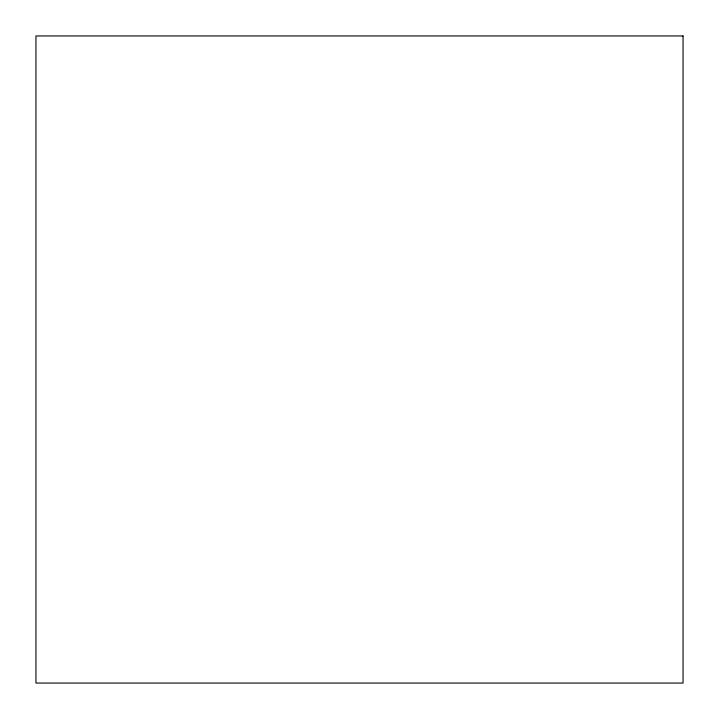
<?xml version="1.0" encoding="UTF-8"?>
<svg xmlns="http://www.w3.org/2000/svg" width="719" height="719" viewBox="0 0 719 719"><rect width="100%" height="100%" fill="white"/><g stroke="black" fill="none" stroke-linecap="round" stroke-linejoin="round"><path stroke-width="1.08" d="M683.05 35.95L35.95 35.95L35.95 683.05L683.05 683.05L683.05 35.95"/></g></svg>
